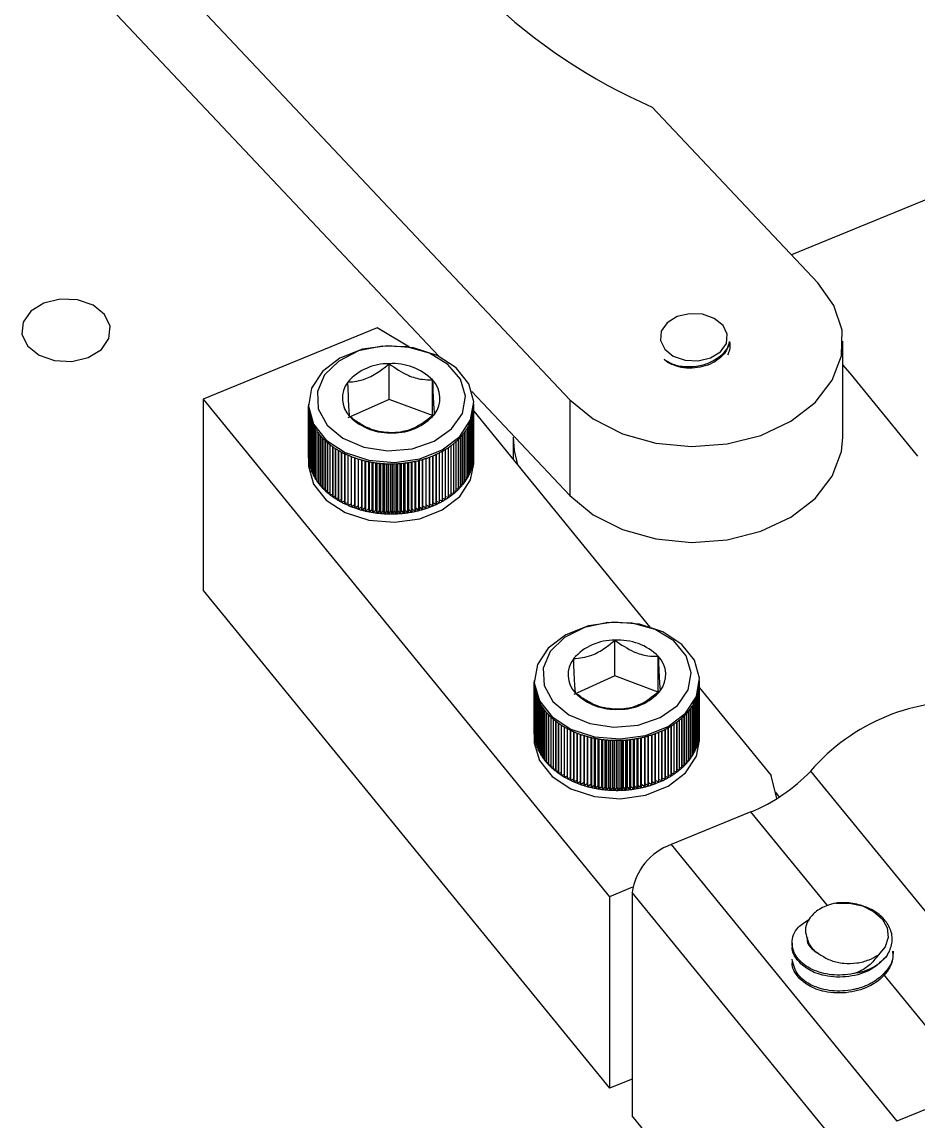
# Model space of a CAD drawing. Header units: inches. Extents: x -3.35 to 3.35, y -2.74 to 2.65.
# Drawn here: x -0.42 to 0.573, y -1.645 to -0.428 of the extents above; entities that cross this region are included whole.
import ezdxf

# ---------------------------------------------------------------- set-up
doc = ezdxf.new("R2010")
doc.units = ezdxf.units.IN
doc.header["$MEASUREMENT"] = 0

msp = doc.modelspace()

# ---------------------------------------------------------------- linework, layer by layer
at = {"color": 7, "linetype": 'Continuous', "lineweight": 25}
for p, q in [((-0.3079, -0.3208), (0.187, -0.8461)), ((1.3201, -0.3231), (0.4323, -0.6855)), ((-0.3674, -0.3637), (0.0418, -0.798)), ((0.4616, -0.7167), (0.2782, -0.522)), ((-0.0262, -0.7666), (-0.2191, -0.8454)), ((0.0095, -0.7878), (-0.0262, -0.7666)), ((0.4893, -0.8874), (0.4893, -0.7814)), ((-0.013, -0.8458), (-0.013, -0.8062)), ((0.4975, -0.8167), (0.4893, -0.8075)), ((0.0349, -0.8636), (0.0349, -0.824)), ((0.5725, -0.9086), (0.4975, -0.8167)), ((0.0785, -0.837), (0.187, -0.9521)), ((-0.2191, -0.8454), (-0.2191, -1.0575)), ((-0.2191, -0.8454), (0.2309, -1.3965)), ((-0.1023, -0.8509), (-0.1023, -0.8524)), ((-0.013, -0.8458), (-0.0587, -0.8662)), ((0.0349, -0.8636), (-0.013, -0.8458)), ((0.0807, -0.8524), (0.0807, -0.8509)), ((0.187, -0.8461), (0.187, -0.9521)), ((-0.1023, -0.9074), (-0.1023, -0.8528)), ((-0.1023, -0.9102), (-0.1023, -0.8548)), ((-0.1023, -0.9104), (-0.1023, -0.855)), ((-0.102, -0.9132), (-0.102, -0.8578)), ((-0.102, -0.9135), (-0.102, -0.858)), ((-0.1016, -0.9163), (-0.1016, -0.8608)), ((-0.1015, -0.9165), (-0.1015, -0.861)), ((-0.1009, -0.9193), (-0.1009, -0.8638)), ((-0.1008, -0.9195), (-0.1008, -0.864)), ((0.0796, -0.9175), (0.0796, -0.862)), ((0.0797, -0.9173), (0.0797, -0.8618)), ((0.0802, -0.9143), (0.0802, -0.8588)), ((0.0802, -0.9145), (0.0802, -0.859)), ((0.0805, -0.9112), (0.0805, -0.8558)), ((0.0805, -0.9114), (0.0805, -0.856)), ((0.0807, -0.9082), (0.0807, -0.8528)), ((0.0807, -0.9084), (0.0807, -0.853)), ((0.0807, -0.8589), (0.2757, -1.0978)), ((-0.1, -0.9222), (-0.1, -0.8668)), ((-0.1, -0.9224), (-0.1, -0.867)), ((-0.099, -0.9252), (-0.099, -0.8697)), ((-0.0989, -0.9254), (-0.0989, -0.8699)), ((-0.0977, -0.9281), (-0.0977, -0.8726)), ((-0.0976, -0.9283), (-0.0976, -0.8728)), ((-0.0963, -0.9309), (-0.0963, -0.8755)), ((-0.0962, -0.9311), (-0.0962, -0.8757)), ((0.0755, -0.9292), (0.0755, -0.8738)), ((0.0756, -0.929), (0.0756, -0.8736)), ((0.0768, -0.9263), (0.0768, -0.8709)), ((0.0769, -0.9261), (0.0769, -0.8707)), ((0.078, -0.9232), (0.078, -0.8678)), ((0.078, -0.9234), (0.078, -0.868)), ((0.0789, -0.9203), (0.0789, -0.8648)), ((0.0789, -0.9205), (0.0789, -0.865)), ((-0.0947, -0.9337), (-0.0947, -0.8783)), ((-0.0945, -0.9339), (-0.0945, -0.8785)), ((-0.0929, -0.9365), (-0.0929, -0.8811)), ((-0.0927, -0.9367), (-0.0927, -0.8812)), ((-0.0909, -0.9392), (-0.0909, -0.8837)), ((-0.0907, -0.9394), (-0.0907, -0.8839)), ((-0.0887, -0.9418), (-0.0887, -0.8864)), ((-0.0885, -0.942), (-0.0885, -0.8865)), ((0.0661, -0.9428), (0.0661, -0.8874)), ((0.0662, -0.9427), (0.0662, -0.8872)), ((0.0683, -0.9402), (0.0683, -0.8848)), ((0.0685, -0.9401), (0.0685, -0.8846)), ((0.0704, -0.9376), (0.0704, -0.8821)), ((0.0705, -0.9374), (0.0705, -0.882)), ((0.0723, -0.9349), (0.0723, -0.8794)), ((0.0724, -0.9347), (0.0724, -0.8792)), ((0.074, -0.9321), (0.074, -0.8766)), ((0.0741, -0.9319), (0.0741, -0.8764)), ((0.1243, -0.8874), (0.1243, -0.9124)), ((-0.0864, -0.9443), (-0.0864, -0.8889)), ((-0.0862, -0.9445), (-0.0862, -0.8891)), ((-0.0838, -0.9468), (-0.0838, -0.8914)), ((-0.0837, -0.947), (-0.0837, -0.8915)), ((-0.0812, -0.9492), (-0.0812, -0.8937)), ((-0.081, -0.9493), (-0.081, -0.8939)), ((-0.0784, -0.9515), (-0.0784, -0.896)), ((-0.0782, -0.9516), (-0.0782, -0.8962)), ((-0.0754, -0.9537), (-0.0754, -0.8982)), ((-0.0752, -0.9538), (-0.0752, -0.8984)), ((-0.0723, -0.9557), (-0.0723, -0.9003)), ((-0.0721, -0.9559), (-0.0721, -0.9004)), ((0.0525, -0.9545), (0.0525, -0.8991)), ((0.0527, -0.9544), (0.0527, -0.8989)), ((0.0555, -0.9524), (0.0555, -0.8969)), ((0.0557, -0.9522), (0.0557, -0.8968)), ((0.0584, -0.9501), (0.0584, -0.8947)), ((0.0586, -0.95), (0.0586, -0.8945)), ((0.0611, -0.9478), (0.0611, -0.8923)), ((0.0613, -0.9476), (0.0613, -0.8922)), ((0.0637, -0.9453), (0.0637, -0.8899)), ((0.0639, -0.9452), (0.0639, -0.8897)), ((-0.1023, -0.9074), (-0.1023, -0.9074)), ((-0.1023, -0.9078), (-0.1023, -0.9172)), ((-0.102, -0.9105), (-0.1023, -0.9104)), ((-0.069, -0.9577), (-0.069, -0.9023)), ((-0.0688, -0.9579), (-0.0688, -0.9024)), ((-0.0657, -0.9596), (-0.0657, -0.9042)), ((-0.0654, -0.9597), (-0.0654, -0.9043)), ((-0.0622, -0.9614), (-0.0622, -0.9059)), ((-0.0619, -0.9615), (-0.0619, -0.906)), ((-0.0586, -0.963), (-0.0586, -0.9076)), ((-0.0583, -0.9631), (-0.0583, -0.9077)), ((-0.0549, -0.9645), (-0.0549, -0.9091)), ((-0.0546, -0.9646), (-0.0546, -0.9092)), ((-0.051, -0.9659), (-0.051, -0.9105)), ((-0.0508, -0.966), (-0.0508, -0.9106)), ((-0.0471, -0.9672), (-0.0471, -0.9118)), ((-0.0469, -0.9673), (-0.0469, -0.9118)), ((-0.0433, -0.9648), (-0.0433, -0.9128)), ((0.0239, -0.9677), (0.0239, -0.9122)), ((0.0241, -0.9676), (0.0241, -0.9121)), ((0.0278, -0.9664), (0.0278, -0.911)), ((0.0281, -0.9664), (0.0281, -0.9109)), ((0.0316, -0.9651), (0.0316, -0.9097)), ((0.0319, -0.965), (0.0319, -0.9096)), ((0.0354, -0.9636), (0.0354, -0.9082)), ((0.0357, -0.9635), (0.0357, -0.9081)), ((0.039, -0.962), (0.039, -0.9066)), ((0.0393, -0.9619), (0.0393, -0.9065)), ((0.0426, -0.9603), (0.0426, -0.9049)), ((0.0428, -0.9602), (0.0428, -0.9048)), ((0.046, -0.9585), (0.046, -0.9031)), ((0.0462, -0.9584), (0.0462, -0.9029)), ((0.0493, -0.9566), (0.0493, -0.9011)), ((0.0495, -0.9564), (0.0495, -0.901)), ((0.0805, -0.9114), (0.0802, -0.9115)), ((0.0807, -0.9084), (0.0805, -0.9084)), ((0.0807, -0.9172), (0.0807, -0.9078)), ((-0.1016, -0.9136), (-0.102, -0.9135)), ((-0.1009, -0.9166), (-0.1015, -0.9165)), ((-0.1, -0.9196), (-0.1008, -0.9195)), ((-0.099, -0.9226), (-0.1, -0.9224)), ((-0.0432, -0.9683), (-0.0432, -0.9129)), ((-0.0429, -0.9684), (-0.0429, -0.913)), ((-0.0395, -0.9658), (-0.0395, -0.9138)), ((-0.0391, -0.9693), (-0.0391, -0.9139)), ((-0.0388, -0.9694), (-0.0388, -0.914)), ((-0.0356, -0.9667), (-0.0356, -0.9146)), ((-0.035, -0.9702), (-0.035, -0.9148)), ((-0.0347, -0.9703), (-0.0347, -0.9148)), ((-0.0317, -0.9675), (-0.0317, -0.9154)), ((-0.0309, -0.9709), (-0.0309, -0.9155)), ((-0.0306, -0.971), (-0.0306, -0.9155)), ((-0.0277, -0.9681), (-0.0277, -0.916)), ((-0.0266, -0.9715), (-0.0266, -0.9161)), ((-0.0264, -0.9716), (-0.0264, -0.9161)), ((-0.0237, -0.9686), (-0.0237, -0.9164)), ((-0.0224, -0.972), (-0.0224, -0.9165)), ((-0.0221, -0.972), (-0.0221, -0.9166)), ((-0.0197, -0.9689), (-0.0197, -0.9168)), ((-0.0181, -0.9723), (-0.0181, -0.9169)), ((-0.0178, -0.9723), (-0.0178, -0.9169)), ((-0.0156, -0.9692), (-0.0156, -0.917)), ((-0.0139, -0.9725), (-0.0139, -0.917)), ((-0.0136, -0.9725), (-0.0136, -0.917)), ((-0.0115, -0.9693), (-0.0115, -0.9171)), ((-0.0096, -0.9725), (-0.0096, -0.9171)), ((-0.0093, -0.9725), (-0.0093, -0.9171)), ((-0.0074, -0.9692), (-0.0074, -0.917)), ((-0.0053, -0.9724), (-0.0053, -0.9169)), ((-0.005, -0.9724), (-0.005, -0.9169)), ((-0.0034, -0.969), (-0.0034, -0.9168)), ((-0.001, -0.9721), (-0.001, -0.9167)), ((-0.0007, -0.9721), (-0.0007, -0.9167)), ((0.0007, -0.9687), (0.0007, -0.9165)), ((0.0033, -0.9717), (0.0033, -0.9163)), ((0.0035, -0.9717), (0.0035, -0.9163)), ((0.0047, -0.9683), (0.0047, -0.9161)), ((0.0075, -0.9712), (0.0075, -0.9158)), ((0.0078, -0.9711), (0.0078, -0.9157)), ((0.0087, -0.9677), (0.0087, -0.9156)), ((0.0117, -0.9705), (0.0117, -0.9151)), ((0.0119, -0.9705), (0.0119, -0.915)), ((0.0126, -0.967), (0.0126, -0.9149)), ((0.0158, -0.9697), (0.0158, -0.9143)), ((0.0161, -0.9696), (0.0161, -0.9142)), ((0.0165, -0.9661), (0.0165, -0.9141)), ((0.0199, -0.9687), (0.0199, -0.9133)), ((0.0201, -0.9687), (0.0201, -0.9132)), ((0.0204, -0.9652), (0.0204, -0.9132)), ((0.078, -0.9234), (0.0769, -0.9235)), ((0.0789, -0.9205), (0.078, -0.9206)), ((0.0796, -0.9175), (0.0789, -0.9176)), ((0.0802, -0.9145), (0.0797, -0.9146)), ((-0.0977, -0.9255), (-0.0989, -0.9254)), ((-0.0963, -0.9283), (-0.0976, -0.9283)), ((-0.0947, -0.9312), (-0.0962, -0.9311)), ((-0.0929, -0.9339), (-0.0945, -0.9339)), ((-0.0909, -0.9366), (-0.0927, -0.9367)), ((0.0723, -0.9349), (0.0705, -0.9348)), ((0.074, -0.9321), (0.0724, -0.9321)), ((0.0755, -0.9292), (0.0741, -0.9293)), ((0.0768, -0.9263), (0.0756, -0.9264)), ((-0.0887, -0.9392), (-0.0907, -0.9394)), ((-0.0864, -0.9417), (-0.0885, -0.942)), ((-0.0838, -0.9442), (-0.0862, -0.9445)), ((-0.0812, -0.9465), (-0.0837, -0.947)), ((-0.0784, -0.9488), (-0.081, -0.9493)), ((0.0611, -0.9478), (0.0586, -0.9473)), ((0.0637, -0.9453), (0.0613, -0.9449)), ((0.0661, -0.9428), (0.0639, -0.9425)), ((0.0683, -0.9402), (0.0662, -0.94)), ((0.0704, -0.9376), (0.0685, -0.9375)), ((-0.0754, -0.9509), (-0.0782, -0.9516)), ((-0.0723, -0.9529), (-0.0752, -0.9538)), ((-0.069, -0.9549), (-0.0721, -0.9559)), ((-0.0657, -0.9567), (-0.0688, -0.9579)), ((-0.0622, -0.9583), (-0.0654, -0.9597)), ((-0.0586, -0.9599), (-0.0619, -0.9615)), ((-0.0549, -0.9613), (-0.0583, -0.9631)), ((0.039, -0.962), (0.0357, -0.9604)), ((0.0426, -0.9603), (0.0393, -0.9589)), ((0.046, -0.9585), (0.0428, -0.9572)), ((0.0493, -0.9566), (0.0462, -0.9555)), ((0.0525, -0.9545), (0.0495, -0.9536)), ((0.0555, -0.9524), (0.0527, -0.9516)), ((0.0584, -0.9501), (0.0557, -0.9495)), ((-0.051, -0.9626), (-0.0546, -0.9646)), ((-0.0471, -0.9637), (-0.0508, -0.966)), ((-0.0433, -0.9648), (-0.0469, -0.9673)), ((-0.0432, -0.9683), (-0.0433, -0.9648)), ((-0.0395, -0.9658), (-0.0429, -0.9684)), ((-0.0391, -0.9693), (-0.0395, -0.9658)), ((-0.0356, -0.9667), (-0.0388, -0.9694)), ((-0.035, -0.9702), (-0.0356, -0.9667)), ((-0.0317, -0.9675), (-0.0347, -0.9703)), ((-0.0309, -0.9709), (-0.0317, -0.9675)), ((-0.0277, -0.9681), (-0.0306, -0.971)), ((-0.0266, -0.9715), (-0.0277, -0.9681)), ((-0.0237, -0.9686), (-0.0264, -0.9716)), ((-0.0224, -0.972), (-0.0237, -0.9686)), ((-0.0197, -0.9689), (-0.0221, -0.972)), ((-0.0181, -0.9723), (-0.0197, -0.9689)), ((-0.0156, -0.9692), (-0.0178, -0.9723)), ((-0.0139, -0.9725), (-0.0156, -0.9692)), ((-0.0115, -0.9693), (-0.0136, -0.9725)), ((-0.0096, -0.9725), (-0.0115, -0.9693)), ((-0.0074, -0.9692), (-0.0093, -0.9725)), ((-0.0053, -0.9724), (-0.0074, -0.9692)), ((-0.0034, -0.969), (-0.005, -0.9724)), ((-0.001, -0.9721), (-0.0034, -0.969)), ((0.0007, -0.9687), (-0.0007, -0.9721)), ((0.0033, -0.9717), (0.0007, -0.9687)), ((0.0047, -0.9683), (0.0035, -0.9717)), ((0.0075, -0.9712), (0.0047, -0.9683)), ((0.0087, -0.9677), (0.0078, -0.9711)), ((0.0117, -0.9705), (0.0087, -0.9677)), ((0.0126, -0.967), (0.0119, -0.9705)), ((0.0158, -0.9697), (0.0126, -0.967)), ((0.0165, -0.9661), (0.0161, -0.9696)), ((0.0199, -0.9687), (0.0165, -0.9661)), ((0.0204, -0.9652), (0.0201, -0.9687)), ((0.0239, -0.9677), (0.0204, -0.9652)), ((0.0278, -0.9664), (0.0241, -0.9641)), ((0.0316, -0.9651), (0.0281, -0.963)), ((0.0354, -0.9636), (0.0319, -0.9618)), ((-0.2191, -1.0575), (0.2309, -1.6086)), ((0.237, -1.152), (0.237, -1.1124)), ((0.2849, -1.1698), (0.2849, -1.1302)), ((0.237, -1.152), (0.1913, -1.1724)), ((0.2849, -1.1698), (0.237, -1.152)), ((0.1477, -1.1571), (0.1477, -1.1585)), ((0.1477, -1.2136), (0.1477, -1.1589)), ((0.1477, -1.2164), (0.1477, -1.161)), ((0.1477, -1.2166), (0.1477, -1.1612)), ((0.148, -1.2194), (0.148, -1.164)), ((0.148, -1.2196), (0.148, -1.1642)), ((0.1484, -1.2225), (0.1484, -1.167)), ((0.1485, -1.2227), (0.1485, -1.1672)), ((0.3296, -1.2237), (0.3296, -1.1682)), ((0.3297, -1.2235), (0.3297, -1.168)), ((0.3302, -1.2204), (0.3302, -1.165)), ((0.3302, -1.2207), (0.3302, -1.1652)), ((0.3305, -1.2174), (0.3305, -1.162)), ((0.3305, -1.2176), (0.3305, -1.1622)), ((0.3307, -1.1585), (0.3307, -1.1571)), ((0.3307, -1.2144), (0.3307, -1.1589)), ((0.3307, -1.2146), (0.3307, -1.1592)), ((0.3307, -1.1651), (0.4099, -1.2622)), ((0.1491, -1.2254), (0.1491, -1.17)), ((0.1492, -1.2257), (0.1492, -1.1702)), ((0.15, -1.2284), (0.15, -1.173)), ((0.15, -1.2286), (0.15, -1.1732)), ((0.151, -1.2314), (0.151, -1.1759)), ((0.1511, -1.2316), (0.1511, -1.1761)), ((0.1523, -1.2343), (0.1523, -1.1788)), ((0.1524, -1.2345), (0.1524, -1.179)), ((0.3255, -1.2354), (0.3255, -1.18)), ((0.3256, -1.2352), (0.3256, -1.1798)), ((0.3268, -1.2325), (0.3268, -1.1771)), ((0.3269, -1.2323), (0.3269, -1.1769)), ((0.328, -1.2294), (0.328, -1.174)), ((0.328, -1.2296), (0.328, -1.1742)), ((0.3289, -1.2264), (0.3289, -1.171)), ((0.3289, -1.2267), (0.3289, -1.1712)), ((0.1537, -1.2371), (0.1537, -1.1817)), ((0.1538, -1.2373), (0.1538, -1.1819)), ((0.1553, -1.2399), (0.1553, -1.1845)), ((0.1555, -1.2401), (0.1555, -1.1847)), ((0.1571, -1.2427), (0.1571, -1.1872)), ((0.1573, -1.2429), (0.1573, -1.1874)), ((0.1591, -1.2454), (0.1591, -1.1899)), ((0.1593, -1.2455), (0.1593, -1.1901)), ((0.1613, -1.248), (0.1613, -1.1925)), ((0.1615, -1.2482), (0.1615, -1.1927)), ((0.3183, -1.2464), (0.3183, -1.191)), ((0.3185, -1.2462), (0.3185, -1.1908)), ((0.3204, -1.2438), (0.3204, -1.1883)), ((0.3205, -1.2436), (0.3205, -1.1881)), ((0.3223, -1.241), (0.3223, -1.1856)), ((0.3224, -1.2409), (0.3224, -1.1854)), ((0.324, -1.2383), (0.324, -1.1828)), ((0.3241, -1.2381), (0.3241, -1.1826)), ((0.1636, -1.2505), (0.1636, -1.1951)), ((0.1638, -1.2507), (0.1638, -1.1953)), ((0.1662, -1.253), (0.1662, -1.1975)), ((0.1663, -1.2532), (0.1663, -1.1977)), ((0.1688, -1.2554), (0.1688, -1.1999)), ((0.169, -1.2555), (0.169, -1.2001)), ((0.1716, -1.2576), (0.1716, -1.2022)), ((0.1718, -1.2578), (0.1718, -1.2024)), ((0.1746, -1.2598), (0.1746, -1.2044)), ((0.1748, -1.26), (0.1748, -1.2045)), ((0.3055, -1.2585), (0.3055, -1.2031)), ((0.3057, -1.2584), (0.3057, -1.203)), ((0.3084, -1.2563), (0.3084, -1.2009)), ((0.3086, -1.2561), (0.3086, -1.2007)), ((0.3111, -1.254), (0.3111, -1.1985)), ((0.3113, -1.2538), (0.3113, -1.1984)), ((0.3137, -1.2515), (0.3137, -1.1961)), ((0.3139, -1.2514), (0.3139, -1.1959)), ((0.3161, -1.249), (0.3161, -1.1936)), ((0.3162, -1.2488), (0.3162, -1.1934)), ((0.1477, -1.2136), (0.1477, -1.2136)), ((0.1477, -1.214), (0.1477, -1.2234)), ((0.148, -1.2167), (0.1477, -1.2166)), ((0.1777, -1.2619), (0.1777, -1.2065)), ((0.1779, -1.2621), (0.1779, -1.2066)), ((0.181, -1.2639), (0.181, -1.2085)), ((0.1812, -1.264), (0.1812, -1.2086)), ((0.1843, -1.2658), (0.1843, -1.2103)), ((0.1846, -1.2659), (0.1846, -1.2105)), ((0.1878, -1.2675), (0.1878, -1.2121)), ((0.1881, -1.2677), (0.1881, -1.2122)), ((0.1914, -1.2692), (0.1914, -1.2138)), ((0.1917, -1.2693), (0.1917, -1.2139)), ((0.1951, -1.2707), (0.1951, -1.2153)), ((0.1954, -1.2708), (0.1954, -1.2154)), ((0.199, -1.2721), (0.199, -1.2167)), ((0.1992, -1.2722), (0.1992, -1.2168)), ((0.2781, -1.2725), (0.2781, -1.2171)), ((0.2816, -1.2713), (0.2816, -1.2159)), ((0.2819, -1.2712), (0.2819, -1.2158)), ((0.2854, -1.2698), (0.2854, -1.2144)), ((0.2857, -1.2697), (0.2857, -1.2143)), ((0.289, -1.2682), (0.289, -1.2128)), ((0.2893, -1.2681), (0.2893, -1.2127)), ((0.2926, -1.2665), (0.2926, -1.2111)), ((0.2928, -1.2664), (0.2928, -1.2109)), ((0.296, -1.2647), (0.296, -1.2092)), ((0.2962, -1.2646), (0.2962, -1.2091)), ((0.2993, -1.2627), (0.2993, -1.2073)), ((0.2995, -1.2626), (0.2995, -1.2072)), ((0.3025, -1.2607), (0.3025, -1.2053)), ((0.3027, -1.2605), (0.3027, -1.2051)), ((0.3307, -1.2146), (0.3305, -1.2146)), ((0.3307, -1.2234), (0.3307, -1.214)), ((0.1484, -1.2197), (0.148, -1.2196)), ((0.1491, -1.2228), (0.1485, -1.2227)), ((0.15, -1.2258), (0.1492, -1.2257)), ((0.151, -1.2287), (0.15, -1.2286)), ((0.2029, -1.2734), (0.2029, -1.2179)), ((0.2031, -1.2735), (0.2031, -1.218)), ((0.2067, -1.271), (0.2067, -1.219)), ((0.2068, -1.2745), (0.2068, -1.2191)), ((0.2071, -1.2746), (0.2071, -1.2191)), ((0.2105, -1.272), (0.2105, -1.22)), ((0.2109, -1.2755), (0.2109, -1.2201)), ((0.2112, -1.2756), (0.2112, -1.2201)), ((0.2144, -1.2729), (0.2144, -1.2208)), ((0.215, -1.2764), (0.215, -1.2209)), ((0.2153, -1.2764), (0.2153, -1.221)), ((0.2183, -1.2737), (0.2183, -1.2215)), ((0.2191, -1.2771), (0.2191, -1.2217)), ((0.2194, -1.2772), (0.2194, -1.2217)), ((0.2223, -1.2743), (0.2223, -1.2221)), ((0.2234, -1.2777), (0.2234, -1.2223)), ((0.2236, -1.2777), (0.2236, -1.2223)), ((0.2263, -1.2748), (0.2263, -1.2226)), ((0.2276, -1.2782), (0.2276, -1.2227)), ((0.2279, -1.2782), (0.2279, -1.2228)), ((0.2303, -1.2751), (0.2303, -1.2229)), ((0.2319, -1.2785), (0.2319, -1.223)), ((0.2322, -1.2785), (0.2322, -1.2231)), ((0.2344, -1.2754), (0.2344, -1.2232)), ((0.2361, -1.2787), (0.2361, -1.2232)), ((0.2364, -1.2787), (0.2364, -1.2232)), ((0.2385, -1.2754), (0.2385, -1.2232)), ((0.2404, -1.2787), (0.2404, -1.2232)), ((0.2407, -1.2787), (0.2407, -1.2232)), ((0.2426, -1.2754), (0.2426, -1.2232)), ((0.2447, -1.2786), (0.2447, -1.2231)), ((0.245, -1.2786), (0.245, -1.2231)), ((0.2466, -1.2752), (0.2466, -1.223)), ((0.249, -1.2783), (0.249, -1.2229)), ((0.2493, -1.2783), (0.2493, -1.2229)), ((0.2507, -1.2749), (0.2507, -1.2227)), ((0.2533, -1.2779), (0.2533, -1.2225)), ((0.2535, -1.2779), (0.2535, -1.2224)), ((0.2547, -1.2745), (0.2547, -1.2223)), ((0.2575, -1.2774), (0.2575, -1.2219)), ((0.2578, -1.2773), (0.2578, -1.2219)), ((0.2587, -1.2739), (0.2587, -1.2218)), ((0.2617, -1.2767), (0.2617, -1.2213)), ((0.2619, -1.2766), (0.2619, -1.2212)), ((0.2626, -1.2732), (0.2626, -1.2211)), ((0.2658, -1.2759), (0.2658, -1.2204)), ((0.2661, -1.2758), (0.2661, -1.2204)), ((0.2665, -1.2723), (0.2665, -1.2203)), ((0.2699, -1.2749), (0.2699, -1.2195)), ((0.2701, -1.2749), (0.2701, -1.2194)), ((0.2704, -1.2714), (0.2704, -1.2194)), ((0.2739, -1.2738), (0.2739, -1.2184)), ((0.2741, -1.2738), (0.2741, -1.2183)), ((0.2778, -1.2726), (0.2778, -1.2172)), ((0.3289, -1.2267), (0.328, -1.2268)), ((0.3296, -1.2237), (0.3289, -1.2238)), ((0.3302, -1.2207), (0.3297, -1.2208)), ((0.3305, -1.2176), (0.3302, -1.2177)), ((0.1523, -1.2317), (0.1511, -1.2316)), ((0.1537, -1.2345), (0.1524, -1.2345)), ((0.1553, -1.2373), (0.1538, -1.2373)), ((0.1571, -1.2401), (0.1555, -1.2401)), ((0.3223, -1.241), (0.3205, -1.241)), ((0.324, -1.2383), (0.3224, -1.2383)), ((0.3255, -1.2354), (0.3241, -1.2355)), ((0.3268, -1.2325), (0.3256, -1.2326)), ((0.328, -1.2296), (0.3269, -1.2297)), ((0.1591, -1.2428), (0.1573, -1.2429)), ((0.1613, -1.2454), (0.1593, -1.2455)), ((0.1636, -1.2479), (0.1615, -1.2482)), ((0.1662, -1.2503), (0.1638, -1.2507)), ((0.1688, -1.2527), (0.1663, -1.2532)), ((0.3111, -1.254), (0.3086, -1.2535)), ((0.3137, -1.2515), (0.3113, -1.2511)), ((0.3161, -1.249), (0.3139, -1.2487)), ((0.3183, -1.2464), (0.3162, -1.2462)), ((0.3204, -1.2438), (0.3185, -1.2437)), ((0.1716, -1.2549), (0.169, -1.2555)), ((0.1746, -1.2571), (0.1718, -1.2578)), ((0.1777, -1.2591), (0.1748, -1.26)), ((0.181, -1.261), (0.1779, -1.2621)), ((0.1843, -1.2629), (0.1812, -1.264)), ((0.1878, -1.2645), (0.1846, -1.2659)), ((0.2926, -1.2665), (0.2893, -1.2651)), ((0.296, -1.2647), (0.2928, -1.2634)), ((0.2993, -1.2627), (0.2962, -1.2617)), ((0.3025, -1.2607), (0.2995, -1.2598)), ((0.3055, -1.2585), (0.3027, -1.2578)), ((0.3084, -1.2563), (0.3057, -1.2557)), ((0.4163, -1.2878), (0.4099, -1.2622)), ((0.4536, -1.2574), (0.7036, -1.5635)), ((0.1914, -1.2661), (0.1881, -1.2677)), ((0.1951, -1.2675), (0.1917, -1.2693)), ((0.199, -1.2688), (0.1954, -1.2708)), ((0.2029, -1.2699), (0.1992, -1.2722)), ((0.2067, -1.271), (0.2031, -1.2735)), ((0.2068, -1.2745), (0.2067, -1.271)), ((0.2105, -1.272), (0.2071, -1.2746)), ((0.2109, -1.2755), (0.2105, -1.272)), ((0.2144, -1.2729), (0.2112, -1.2756)), ((0.215, -1.2764), (0.2144, -1.2729)), ((0.2183, -1.2737), (0.2153, -1.2764)), ((0.2191, -1.2771), (0.2183, -1.2737)), ((0.2223, -1.2743), (0.2194, -1.2772)), ((0.2234, -1.2777), (0.2223, -1.2743)), ((0.2263, -1.2748), (0.2236, -1.2777)), ((0.2276, -1.2782), (0.2263, -1.2748)), ((0.2303, -1.2751), (0.2279, -1.2782)), ((0.2319, -1.2785), (0.2303, -1.2751)), ((0.2344, -1.2754), (0.2322, -1.2785)), ((0.2361, -1.2787), (0.2344, -1.2754)), ((0.2385, -1.2754), (0.2364, -1.2787)), ((0.2404, -1.2787), (0.2385, -1.2754)), ((0.2426, -1.2754), (0.2407, -1.2787)), ((0.2447, -1.2786), (0.2426, -1.2754)), ((0.2466, -1.2752), (0.245, -1.2786)), ((0.249, -1.2783), (0.2466, -1.2752)), ((0.2507, -1.2749), (0.2493, -1.2783)), ((0.2533, -1.2779), (0.2507, -1.2749)), ((0.2547, -1.2745), (0.2535, -1.2779)), ((0.2575, -1.2774), (0.2547, -1.2745)), ((0.2587, -1.2739), (0.2578, -1.2773)), ((0.2617, -1.2767), (0.2587, -1.2739)), ((0.2626, -1.2732), (0.2619, -1.2766)), ((0.2658, -1.2759), (0.2626, -1.2732)), ((0.2665, -1.2723), (0.2661, -1.2758)), ((0.2699, -1.2749), (0.2665, -1.2723)), ((0.2704, -1.2714), (0.2701, -1.2749)), ((0.2739, -1.2738), (0.2704, -1.2714)), ((0.2778, -1.2726), (0.2741, -1.2703)), ((0.2816, -1.2713), (0.2781, -1.2692)), ((0.2854, -1.2698), (0.2819, -1.2679)), ((0.289, -1.2682), (0.2857, -1.2666)), ((0.4146, -1.2808), (0.4189, -1.2861)), ((0.3876, -1.3026), (0.2992, -1.3387)), ((0.4722, -1.4062), (0.3876, -1.3026)), ((0.2992, -1.3387), (0.5492, -1.6449)), ((0.2564, -1.3861), (0.2309, -1.3965)), ((0.2309, -1.3965), (0.2309, -1.6086)), ((0.5059, -1.6979), (0.2559, -1.3918)), ((0.2559, -1.3918), (0.2559, -1.6392)), ((0.4332, -1.448), (0.4332, -1.4502)), ((0.5452, -1.4591), (0.5452, -1.4568)), ((0.6376, -1.6088), (0.5346, -1.4825)), ((0.2559, -1.5984), (0.2309, -1.6086)), ((0.6376, -1.6088), (0.5492, -1.6449)), ((0.5059, -1.9454), (0.2559, -1.6392))]:
    msp.add_line(p, q, dxfattribs=at)
at = {"color": 7, "linetype": 'Continuous', "lineweight": 25, "flags": 128}
for points in [[(0.187, -0.8461), (0.2129, -0.8674), (0.2452, -0.8838), (0.2822, -0.8942), (0.3216, -0.898), (0.3612, -0.8951), (0.3986, -0.8856), (0.4317, -0.87), (0.4585, -0.8492), (0.4776, -0.8245), (0.4878, -0.7973), (0.4884, -0.7692), (0.4795, -0.7418), (0.4616, -0.7167)], [(-0.4183, -0.7601), (-0.4196, -0.7736), (-0.4134, -0.7865), (-0.4007, -0.7967), (-0.3835, -0.8027), (-0.3644, -0.8036), (-0.3462, -0.7992), (-0.3317, -0.7903), (-0.3233, -0.7781), (-0.322, -0.7646), (-0.3282, -0.7517), (-0.3408, -0.7415), (-0.3581, -0.7355), (-0.3772, -0.7346), (-0.3954, -0.739), (-0.4098, -0.7479), (-0.4183, -0.7601)], [(0.2883, -0.7701), (0.2874, -0.7804), (0.2921, -0.7901), (0.3016, -0.7979), (0.3147, -0.8024), (0.3292, -0.8031), (0.3429, -0.7998), (0.3539, -0.793), (0.3603, -0.7838), (0.3612, -0.7735), (0.3566, -0.7638), (0.347, -0.7561), (0.334, -0.7515), (0.3195, -0.7508), (0.3057, -0.7541), (0.2948, -0.7609), (0.2883, -0.7701)], [(0.0806, -0.8484), (0.075, -0.8285), (0.061, -0.8109), (0.04, -0.7971), (0.014, -0.7886), (-0.0144, -0.7863), (-0.0425, -0.7902), (-0.0675, -0.8001), (-0.0869, -0.815), (-0.0989, -0.8333), (-0.1023, -0.8534), (-0.0967, -0.8733), (-0.0827, -0.891), (-0.0617, -0.9047), (-0.0357, -0.9132), (-0.0073, -0.9156), (0.0208, -0.9116), (0.0458, -0.9017), (0.0652, -0.8869), (0.0772, -0.8685), (0.0806, -0.8484)], [(0.0714, -0.8422), (0.0659, -0.8234), (0.0521, -0.8069), (0.0315, -0.7945), (0.0062, -0.7875), (-0.0208, -0.7866), (-0.0468, -0.7921), (-0.0689, -0.8032), (-0.0847, -0.8187), (-0.0925, -0.8371), (-0.0915, -0.8563), (-0.0817, -0.8741), (-0.0642, -0.8888), (-0.041, -0.8986), (-0.0144, -0.9026), (0.0125, -0.9003), (0.0369, -0.8919), (0.0561, -0.8784), (0.068, -0.8612), (0.0714, -0.8422)], [(0.1243, -0.8874), (0.1254, -0.9022), (0.1291, -0.9183)], [(0.187, -0.9521), (0.2129, -0.9735), (0.2452, -0.9898), (0.2822, -1.0003), (0.3216, -1.0041), (0.3612, -1.0012), (0.3986, -0.9916), (0.4317, -0.976), (0.4585, -0.9553), (0.4776, -0.9306), (0.4878, -0.9034), (0.4893, -0.8874)], [(-0.1023, -0.9172), (-0.1023, -0.9197), (-0.0967, -0.9395), (-0.0827, -0.9572), (-0.0617, -0.971), (-0.0357, -0.9794), (-0.0073, -0.9818), (0.0208, -0.9779), (0.0458, -0.968), (0.0652, -0.9531), (0.0772, -0.9347), (0.0807, -0.9172)], [(0.3306, -1.1546), (0.325, -1.1347), (0.311, -1.1171), (0.29, -1.1033), (0.264, -1.0948), (0.2356, -1.0924), (0.2075, -1.0964), (0.1825, -1.1063), (0.1631, -1.1211), (0.1511, -1.1395), (0.1477, -1.1596), (0.1533, -1.1795), (0.1673, -1.1971), (0.1883, -1.2109), (0.2143, -1.2194), (0.2427, -1.2217), (0.2708, -1.2178), (0.2958, -1.2079), (0.3152, -1.1931), (0.3272, -1.1747), (0.3306, -1.1546)], [(0.3214, -1.1484), (0.3159, -1.1296), (0.3021, -1.1131), (0.2815, -1.1007), (0.2562, -1.0937), (0.2292, -1.0928), (0.2032, -1.0983), (0.1811, -1.1094), (0.1653, -1.1249), (0.1575, -1.1433), (0.1585, -1.1624), (0.1683, -1.1803), (0.1858, -1.195), (0.209, -1.2048), (0.2356, -1.2088), (0.2625, -1.2065), (0.2869, -1.1981), (0.3061, -1.1846), (0.318, -1.1674), (0.3214, -1.1484)], [(0.1477, -1.2234), (0.1477, -1.2259), (0.1533, -1.2457), (0.1673, -1.2634), (0.1883, -1.2771), (0.2143, -1.2856), (0.2427, -1.288), (0.2708, -1.2841), (0.2958, -1.2742), (0.3152, -1.2593), (0.3272, -1.2409), (0.3307, -1.2234)], [(0.4815, -1.4036), (0.4966, -1.4035), (0.511, -1.4067), (0.5234, -1.4127), (0.5328, -1.421), (0.5383, -1.4309), (0.5394, -1.4415), (0.536, -1.4519), (0.5284, -1.4611)]]:
    msp.add_lwpolyline(points, dxfattribs=at)
at = {"color": 7, "linetype": 'Continuous', "lineweight": 25}
for centre, radius, start, end in [((0.5309, 0.0555), 0.6304, 206.2429, 246.3682), ((-0.0141, -0.8653), 0.0591, 88.9352, 139.1329), ((-0.0089, -0.8685), 0.0624, 45.4144, 93.7532), ((-0.0357, -0.8445), 0.0292, 142.1092, 224.2172), ((0.014, -0.8444), 0.0292, 322.1092, 44.2172), ((-0.0566, -0.8524), 0.0458, 179.4978, 183.0322), ((-0.0563, -0.8523), 0.046, 183.2971, 186.8187), ((-0.0558, -0.8523), 0.0466, 187.082, 190.5757), ((-0.0549, -0.8521), 0.0474, 190.8363, 194.288), ((-0.0538, -0.8518), 0.0486, 194.5448, 197.9418), ((-0.0076, -0.8236), 0.0591, 268.9352, 319.1329), ((0.0329, -0.852), 0.0478, 344.4843, 347.9191), ((0.0338, -0.8522), 0.0468, 348.1785, 351.6597), ((0.0345, -0.8523), 0.0462, 351.9222, 355.4361), ((0.0348, -0.8524), 0.0458, 355.7006, 359.2325), ((-0.0524, -0.8514), 0.05, 198.194, 201.5254), ((-0.0508, -0.8507), 0.0518, 201.772, 205.0286), ((-0.049, -0.8499), 0.0538, 205.2693, 208.4439), ((-0.047, -0.8488), 0.0561, 208.678, 211.7656), ((-0.0128, -0.8204), 0.0624, 225.4144, 273.7532), ((0.0267, -0.8495), 0.0545, 330.4358, 333.5819), ((0.0286, -0.8505), 0.0524, 333.8204, 337.0503), ((0.0303, -0.8512), 0.0506, 337.295, 340.6024), ((0.0317, -0.8517), 0.049, 340.8527, 344.229), ((-0.0448, -0.8474), 0.0586, 211.993, 214.9902), ((-0.0425, -0.8458), 0.0614, 215.2105, 218.1157), ((-0.0401, -0.8439), 0.0645, 218.3291, 221.1422), ((-0.0377, -0.8418), 0.0677, 221.3486, 224.0709), ((0.0152, -0.841), 0.0688, 314.9723, 317.6646), ((0.0177, -0.8433), 0.0655, 317.8687, 320.6513), ((0.0201, -0.8452), 0.0624, 320.8623, 323.7367), ((0.0224, -0.8469), 0.0595, 323.9547, 326.9213), ((0.0246, -0.8484), 0.0569, 327.1463, 330.204), ((-0.0352, -0.8394), 0.0712, 224.2705, 226.904), ((-0.0328, -0.8368), 0.0748, 227.097, 229.6449), ((-0.0303, -0.8339), 0.0785, 229.8316, 232.2976), ((-0.028, -0.8308), 0.0824, 232.4783, 234.8665), ((-0.0257, -0.8276), 0.0864, 235.0415, 237.3564), ((-0.0236, -0.8242), 0.0903, 237.5261, 239.7724), ((0.0033, -0.8265), 0.0877, 301.8286, 304.12), ((0.0055, -0.8298), 0.0837, 304.2932, 306.6564), ((0.0079, -0.8329), 0.0798, 306.8352, 309.2747), ((0.0103, -0.8358), 0.076, 309.4594, 311.9795), ((0.0127, -0.8385), 0.0724, 312.1703, 314.7749), ((-0.0566, -0.9078), 0.0458, 179.4978, 183.0322), ((-0.0563, -0.9078), 0.046, 183.2971, 186.8187), ((-0.0216, -0.8208), 0.0943, 239.9372, 242.1198), ((-0.0197, -0.8173), 0.0983, 242.28, 244.4036), ((-0.018, -0.8138), 0.1021, 244.5596, 246.6293), ((-0.0166, -0.8103), 0.1059, 246.7814, 248.8018), ((-0.0153, -0.807), 0.1095, 248.9504, 250.9262), ((-0.0142, -0.8038), 0.1129, 251.0717, 253.0076), ((-0.0132, -0.8007), 0.1161, 253.1503, 255.0508), ((-0.0087, -0.7998), 0.1171, 284.2744, 286.164), ((-0.0079, -0.8027), 0.114, 286.3058, 288.2294), ((-0.0068, -0.8059), 0.1107, 288.3739, 290.3359), ((-0.0056, -0.8092), 0.1071, 290.4835, 292.4884), ((-0.0042, -0.8126), 0.1034, 292.6394, 294.692), ((-0.0025, -0.8161), 0.0996, 294.8467, 296.9518), ((-0.0008, -0.8196), 0.0956, 297.1105, 299.2728), ((0.0012, -0.8231), 0.0917, 299.436, 301.6605), ((0.0345, -0.9078), 0.0462, 351.9222, 355.4361), ((0.0348, -0.9078), 0.0458, 355.7006, 359.2325), ((-0.0558, -0.9077), 0.0466, 187.082, 190.5757), ((-0.0549, -0.9076), 0.0474, 190.8363, 194.288), ((-0.0538, -0.9073), 0.0486, 194.5448, 197.9418), ((-0.0524, -0.9068), 0.05, 198.194, 201.5254), ((-0.0125, -0.7979), 0.119, 255.191, 257.0605), ((-0.0119, -0.7954), 0.1216, 257.1986, 259.0413), ((-0.0115, -0.7932), 0.1238, 259.1776, 260.9978), ((-0.0112, -0.7913), 0.1258, 261.1325, 262.9343), ((-0.011, -0.7898), 0.1273, 263.0678, 264.8552), ((-0.0109, -0.7887), 0.1284, 264.9878, 266.7647), ((-0.0108, -0.788), 0.1291, 266.8967, 268.6671), ((-0.0108, -0.7877), 0.1294, 268.7988, 270.5666), ((-0.0108, -0.7878), 0.1292, 270.6982, 272.4674), ((-0.0108, -0.7884), 0.1287, 272.5992, 274.3736), ((-0.0107, -0.7894), 0.1277, 274.5059, 276.2894), ((-0.0106, -0.7907), 0.1263, 276.4225, 278.2191), ((-0.0103, -0.7925), 0.1245, 278.3533, 280.1669), ((-0.0099, -0.7946), 0.1224, 280.3026, 282.1374), ((-0.0094, -0.7971), 0.1199, 282.2748, 284.1349), ((0.0303, -0.9066), 0.0506, 337.295, 340.6024), ((0.0317, -0.9071), 0.049, 340.8527, 344.229), ((0.0329, -0.9075), 0.0478, 344.4843, 347.9191), ((0.0338, -0.9077), 0.0468, 348.1785, 351.6597), ((-0.0508, -0.9062), 0.0518, 201.772, 205.0286), ((-0.049, -0.9053), 0.0538, 205.2693, 208.4439), ((-0.047, -0.9042), 0.0561, 208.678, 211.7656), ((-0.0448, -0.9029), 0.0586, 211.993, 214.9902), ((-0.0425, -0.9013), 0.0614, 215.2105, 218.1157), ((0.0224, -0.9024), 0.0595, 323.9547, 326.9213), ((0.0246, -0.9038), 0.0569, 327.1463, 330.204), ((0.0267, -0.905), 0.0545, 330.4358, 333.5819), ((0.0286, -0.9059), 0.0524, 333.8204, 337.0503), ((-0.0401, -0.8994), 0.0645, 218.3291, 221.1422), ((-0.0377, -0.8972), 0.0677, 221.3486, 224.0709), ((-0.0352, -0.8948), 0.0712, 224.2705, 226.904), ((-0.0328, -0.8922), 0.0748, 227.097, 229.6449), ((-0.0303, -0.8893), 0.0785, 229.8316, 232.2976), ((0.0103, -0.8913), 0.076, 309.4594, 311.9795), ((0.0127, -0.894), 0.0724, 312.1703, 314.7749), ((0.0152, -0.8965), 0.0688, 314.9723, 317.6646), ((0.0177, -0.8987), 0.0655, 317.8687, 320.6513), ((0.0201, -0.9007), 0.0624, 320.8623, 323.7367), ((-0.028, -0.8863), 0.0824, 232.4783, 234.8665), ((-0.0257, -0.883), 0.0864, 235.0415, 237.3564), ((-0.0236, -0.8797), 0.0903, 237.5261, 239.7724), ((-0.0216, -0.8762), 0.0943, 239.9372, 242.1198), ((-0.0197, -0.8727), 0.0983, 242.28, 244.4036), ((-0.018, -0.8692), 0.1021, 244.5596, 246.6293), ((-0.0025, -0.8716), 0.0996, 294.8467, 296.9518), ((-0.0008, -0.8751), 0.0956, 297.1105, 299.2728), ((0.0012, -0.8785), 0.0917, 299.436, 301.6605), ((0.0033, -0.8819), 0.0877, 301.8286, 304.12), ((0.0055, -0.8852), 0.0837, 304.2932, 306.6564), ((0.0079, -0.8883), 0.0798, 306.8352, 309.2747), ((-0.0166, -0.8658), 0.1059, 246.7814, 248.8018), ((-0.0153, -0.8624), 0.1095, 248.9504, 250.9262), ((-0.0142, -0.8592), 0.1129, 251.0717, 253.0076), ((-0.0132, -0.8562), 0.1161, 253.1503, 255.0508), ((-0.0125, -0.8534), 0.119, 255.191, 257.0605), ((-0.0119, -0.8508), 0.1216, 257.1986, 259.0413), ((-0.0115, -0.8486), 0.1238, 259.1776, 260.9978), ((-0.0112, -0.8467), 0.1258, 261.1325, 262.9343), ((-0.011, -0.8452), 0.1273, 263.0678, 264.8552), ((-0.0109, -0.8441), 0.1284, 264.9878, 266.7647), ((-0.0108, -0.8434), 0.1291, 266.8967, 268.6671), ((-0.0108, -0.8431), 0.1294, 268.7988, 270.5666), ((-0.0108, -0.8433), 0.1292, 270.6982, 272.4674), ((-0.0108, -0.8438), 0.1287, 272.5992, 274.3736), ((-0.0107, -0.8448), 0.1277, 274.5059, 276.2894), ((-0.0106, -0.8462), 0.1263, 276.4225, 278.2191), ((-0.0103, -0.8479), 0.1245, 278.3533, 280.1669), ((-0.0099, -0.8501), 0.1224, 280.3026, 282.1374), ((-0.0094, -0.8525), 0.1199, 282.2748, 284.1349), ((-0.0087, -0.8552), 0.1171, 284.2744, 286.164), ((-0.0079, -0.8582), 0.114, 286.3058, 288.2294), ((-0.0068, -0.8613), 0.1107, 288.3739, 290.3359), ((-0.0056, -0.8646), 0.1071, 290.4835, 292.4884), ((-0.0042, -0.8681), 0.1034, 292.6394, 294.692), ((0.2359, -1.1715), 0.0591, 88.9352, 139.1329), ((0.2411, -1.1747), 0.0624, 45.4144, 93.7532), ((0.264, -1.1505), 0.0292, 322.1092, 44.2172), ((0.2143, -1.1507), 0.0292, 142.1092, 224.2172), ((0.1934, -1.1585), 0.0458, 179.4978, 183.0322), ((0.1937, -1.1585), 0.046, 183.2971, 186.8187), ((0.1942, -1.1585), 0.0466, 187.082, 190.5757), ((0.1951, -1.1583), 0.0474, 190.8363, 194.288), ((0.2424, -1.1298), 0.0591, 268.9352, 319.1329), ((0.2829, -1.1582), 0.0478, 344.4843, 347.9191), ((0.2838, -1.1584), 0.0468, 348.1785, 351.6597), ((0.2845, -1.1585), 0.0462, 351.9222, 355.4361), ((0.2848, -1.1585), 0.0458, 355.7006, 359.2325), ((0.1962, -1.158), 0.0486, 194.5448, 197.9418), ((0.1976, -1.1576), 0.05, 198.194, 201.5254), ((0.1992, -1.1569), 0.0518, 201.772, 205.0286), ((0.201, -1.1561), 0.0538, 205.2693, 208.4439), ((0.2372, -1.1266), 0.0624, 225.4144, 273.7532), ((0.2767, -1.1557), 0.0545, 330.4358, 333.5819), ((0.2786, -1.1567), 0.0524, 333.8204, 337.0503), ((0.2803, -1.1574), 0.0506, 337.295, 340.6024), ((0.2817, -1.1579), 0.049, 340.8527, 344.229), ((0.6208, -1.4006), 0.2201, 84.9932, 139.4221), ((0.203, -1.155), 0.0561, 208.678, 211.7656), ((0.2052, -1.1536), 0.0586, 211.993, 214.9902), ((0.2075, -1.152), 0.0614, 215.2105, 218.1157), ((0.2099, -1.1501), 0.0645, 218.3291, 221.1422), ((0.2123, -1.148), 0.0677, 221.3486, 224.0709), ((0.2677, -1.1494), 0.0655, 317.8687, 320.6513), ((0.2701, -1.1514), 0.0624, 320.8623, 323.7367), ((0.2724, -1.1531), 0.0595, 323.9547, 326.9213), ((0.2746, -1.1546), 0.0569, 327.1463, 330.204), ((0.2148, -1.1456), 0.0712, 224.2705, 226.904), ((0.2172, -1.1429), 0.0748, 227.097, 229.6449), ((0.2197, -1.1401), 0.0785, 229.8316, 232.2976), ((0.222, -1.137), 0.0824, 232.4783, 234.8665), ((0.2243, -1.1338), 0.0864, 235.0415, 237.3564), ((0.2555, -1.1359), 0.0837, 304.2932, 306.6564), ((0.2579, -1.1391), 0.0798, 306.8352, 309.2747), ((0.2603, -1.142), 0.076, 309.4594, 311.9795), ((0.2627, -1.1447), 0.0724, 312.1703, 314.7749), ((0.2652, -1.1472), 0.0688, 314.9723, 317.6646), ((0.1934, -1.214), 0.0458, 179.4978, 183.0322), ((0.1937, -1.214), 0.046, 183.2971, 186.8187), ((0.2264, -1.1304), 0.0903, 237.5261, 239.7724), ((0.2284, -1.127), 0.0943, 239.9372, 242.1198), ((0.2303, -1.1235), 0.0983, 242.28, 244.4036), ((0.232, -1.12), 0.1021, 244.5596, 246.6293), ((0.2334, -1.1165), 0.1059, 246.7814, 248.8018), ((0.2347, -1.1132), 0.1095, 248.9504, 250.9262), ((0.2358, -1.11), 0.1129, 251.0717, 253.0076), ((0.2432, -1.1121), 0.1107, 288.3739, 290.3359), ((0.2444, -1.1154), 0.1071, 290.4835, 292.4884), ((0.2458, -1.1188), 0.1034, 292.6394, 294.692), ((0.2475, -1.1223), 0.0996, 294.8467, 296.9518), ((0.2492, -1.1258), 0.0956, 297.1105, 299.2728), ((0.2512, -1.1293), 0.0917, 299.436, 301.6605), ((0.2533, -1.1327), 0.0877, 301.8286, 304.12), ((0.2848, -1.214), 0.0458, 355.7006, 359.2325), ((0.1942, -1.2139), 0.0466, 187.082, 190.5757), ((0.1951, -1.2137), 0.0474, 190.8363, 194.288), ((0.1962, -1.2135), 0.0486, 194.5448, 197.9418), ((0.1976, -1.213), 0.05, 198.194, 201.5254), ((0.2368, -1.1069), 0.1161, 253.1503, 255.0508), ((0.2375, -1.1041), 0.119, 255.191, 257.0605), ((0.2381, -1.1016), 0.1216, 257.1986, 259.0413), ((0.2385, -1.0994), 0.1238, 259.1776, 260.9978), ((0.2388, -1.0975), 0.1258, 261.1325, 262.9343), ((0.239, -1.096), 0.1273, 263.0678, 264.8552), ((0.2391, -1.0949), 0.1284, 264.9878, 266.7647), ((0.2392, -1.0941), 0.1291, 266.8967, 268.6671), ((0.2392, -1.0939), 0.1294, 268.7988, 270.5666), ((0.2392, -1.094), 0.1292, 270.6982, 272.4674), ((0.2392, -1.0946), 0.1287, 272.5992, 274.3736), ((0.2393, -1.0956), 0.1277, 274.5059, 276.2894), ((0.2394, -1.0969), 0.1263, 276.4225, 278.2191), ((0.2397, -1.0987), 0.1245, 278.3533, 280.1669), ((0.2401, -1.1008), 0.1224, 280.3026, 282.1374), ((0.2406, -1.1032), 0.1199, 282.2748, 284.1349), ((0.2413, -1.106), 0.1171, 284.2744, 286.164), ((0.2421, -1.1089), 0.114, 286.3058, 288.2294), ((0.2817, -1.2133), 0.049, 340.8527, 344.229), ((0.2829, -1.2137), 0.0478, 344.4843, 347.9191), ((0.2838, -1.2139), 0.0468, 348.1785, 351.6597), ((0.2845, -1.214), 0.0462, 351.9222, 355.4361), ((0.1992, -1.2124), 0.0518, 201.772, 205.0286), ((0.201, -1.2115), 0.0538, 205.2693, 208.4439), ((0.203, -1.2104), 0.0561, 208.678, 211.7656), ((0.2052, -1.2091), 0.0586, 211.993, 214.9902), ((0.2724, -1.2086), 0.0595, 323.9547, 326.9213), ((0.2746, -1.21), 0.0569, 327.1463, 330.204), ((0.2767, -1.2112), 0.0545, 330.4358, 333.5819), ((0.2786, -1.2121), 0.0524, 333.8204, 337.0503), ((0.2803, -1.2128), 0.0506, 337.295, 340.6024), ((0.2075, -1.2075), 0.0614, 215.2105, 218.1157), ((0.2099, -1.2056), 0.0645, 218.3291, 221.1422), ((0.2123, -1.2034), 0.0677, 221.3486, 224.0709), ((0.2148, -1.201), 0.0712, 224.2705, 226.904), ((0.2172, -1.1984), 0.0748, 227.097, 229.6449), ((0.2627, -1.2002), 0.0724, 312.1703, 314.7749), ((0.2652, -1.2026), 0.0688, 314.9723, 317.6646), ((0.2677, -1.2049), 0.0655, 317.8687, 320.6513), ((0.2701, -1.2069), 0.0624, 320.8623, 323.7367), ((0.2197, -1.1955), 0.0785, 229.8316, 232.2976), ((0.222, -1.1924), 0.0824, 232.4783, 234.8665), ((0.2243, -1.1892), 0.0864, 235.0415, 237.3564), ((0.2264, -1.1859), 0.0903, 237.5261, 239.7724), ((0.2284, -1.1824), 0.0943, 239.9372, 242.1198), ((0.2492, -1.1812), 0.0956, 297.1105, 299.2728), ((0.2512, -1.1847), 0.0917, 299.436, 301.6605), ((0.2533, -1.1881), 0.0877, 301.8286, 304.12), ((0.2555, -1.1914), 0.0837, 304.2932, 306.6564), ((0.2579, -1.1945), 0.0798, 306.8352, 309.2747), ((0.2603, -1.1974), 0.076, 309.4594, 311.9795), ((0.3117, -1.1211), 0.1968, 292.713, 316.1768), ((0.2303, -1.1789), 0.0983, 242.28, 244.4036), ((0.232, -1.1754), 0.1021, 244.5596, 246.6293), ((0.2334, -1.172), 0.1059, 246.7814, 248.8018), ((0.2347, -1.1686), 0.1095, 248.9504, 250.9262), ((0.2358, -1.1654), 0.1129, 251.0717, 253.0076), ((0.2368, -1.1624), 0.1161, 253.1503, 255.0508), ((0.2375, -1.1596), 0.119, 255.191, 257.0605), ((0.2381, -1.157), 0.1216, 257.1986, 259.0413), ((0.2385, -1.1548), 0.1238, 259.1776, 260.9978), ((0.2388, -1.1529), 0.1258, 261.1325, 262.9343), ((0.239, -1.1514), 0.1273, 263.0678, 264.8552), ((0.2393, -1.151), 0.1277, 274.5059, 276.2894), ((0.2394, -1.1524), 0.1263, 276.4225, 278.2191), ((0.2397, -1.1541), 0.1245, 278.3533, 280.1669), ((0.2401, -1.1562), 0.1224, 280.3026, 282.1374), ((0.2406, -1.1587), 0.1199, 282.2748, 284.1349), ((0.2413, -1.1614), 0.1171, 284.2744, 286.164), ((0.2421, -1.1644), 0.114, 286.3058, 288.2294), ((0.2432, -1.1675), 0.1107, 288.3739, 290.3359), ((0.2444, -1.1708), 0.1071, 290.4835, 292.4884), ((0.2458, -1.1743), 0.1034, 292.6394, 294.692), ((0.2475, -1.1777), 0.0996, 294.8467, 296.9518), ((0.2391, -1.1503), 0.1284, 264.9878, 266.7647), ((0.2392, -1.1496), 0.1291, 266.8967, 268.6671), ((0.2392, -1.1493), 0.1294, 268.7988, 270.5666), ((0.2392, -1.1494), 0.1292, 270.6982, 272.4674), ((0.2392, -1.15), 0.1287, 272.5992, 274.3736), ((0.3219, -1.4014), 0.0667, 109.8663, 171.6707), ((0.4956, -1.4255), 0.056, 279.919, 319.9711)]:
    msp.add_arc(centre, radius, start, end, dxfattribs=at)
for points, knots in [([(0.3639, -0.7815), (0.3638, -0.7818), (0.3634, -0.7851), (0.3611, -0.7913), (0.3546, -0.7993), (0.3453, -0.8057), (0.3342, -0.8098), (0.3222, -0.8115), (0.3102, -0.8107), (0.3, -0.8073), (0.2935, -0.8038), (0.2916, -0.8015), (0.2915, -0.8013)], [0, 0, 0, 0, 0.0115472, 0.1306724, 0.2544809, 0.3794963, 0.5000098, 0.6211906, 0.746351, 0.8697203, 0.988863, 1, 1, 1, 1]), ([(0.3494, -0.8006), (0.3509, -0.7996), (0.3556, -0.7966), (0.3615, -0.7902), (0.3631, -0.7844), (0.3639, -0.7815)], [0, 0, 0, 0, 0.200395, 0.605102, 1, 1, 1, 1]), ([(0.3639, -0.7815), (0.3641, -0.7848), (0.3645, -0.7898), (0.3625, -0.7947), (0.3617, -0.7964)], [0, 0, 0, 0, 0.63746, 1, 1, 1, 1]), ([(0.2915, -0.8013), (0.2941, -0.803), (0.3001, -0.807), (0.313, -0.8097), (0.3274, -0.8094), (0.3402, -0.8062), (0.3467, -0.8022), (0.3494, -0.8006)], [0, 0, 0, 0, 0.170971, 0.397995, 0.618022, 0.838141, 1, 1, 1, 1]), ([(-0.0587, -0.8266), (-0.0522, -0.826), (-0.041, -0.8248), (-0.0247, -0.8158), (-0.0166, -0.8092), (-0.013, -0.8062)], [0, 0, 0, 0, 0.439111, 0.751362, 1, 1, 1, 1]), ([(-0.013, -0.8062), (-0.0061, -0.811), (0.0056, -0.8193), (0.0227, -0.8239), (0.0312, -0.824), (0.0349, -0.824)], [0, 0, 0, 0, 0.4391106, 0.7513622, 1, 1, 1, 1]), ([(-0.0566, -0.8649), (-0.0567, -0.8639), (-0.0571, -0.8607), (-0.0577, -0.8522), (-0.0583, -0.8387), (-0.0586, -0.8298), (-0.0587, -0.8266)], [0, 0, 0, 0, 0.156025, 0.493707, 0.819058, 1, 1, 1, 1]), ([(0.0349, -0.824), (0.0351, -0.8272), (0.0354, -0.8361), (0.036, -0.8496), (0.0366, -0.8581), (0.037, -0.8613), (0.0371, -0.8623)], [0, 0, 0, 0, 0.1809422, 0.5062926, 0.8439745, 1, 1, 1, 1]), ([(0.0371, -0.8623), (0.0305, -0.8675), (0.0193, -0.8763), (0.003, -0.8819), (-0.0051, -0.8824), (-0.0087, -0.8827)], [0, 0, 0, 0, 0.439111, 0.751362, 1, 1, 1, 1]), ([(-0.0087, -0.8827), (-0.0156, -0.8824), (-0.0273, -0.8819), (-0.0444, -0.8738), (-0.0529, -0.8676), (-0.0566, -0.8649)], [0, 0, 0, 0, 0.4391106, 0.7513622, 1, 1, 1, 1]), ([(0.1913, -1.1328), (0.1978, -1.1321), (0.209, -1.131), (0.2253, -1.122), (0.2334, -1.1153), (0.237, -1.1124)], [0, 0, 0, 0, 0.439111, 0.751362, 1, 1, 1, 1]), ([(0.237, -1.1124), (0.2439, -1.1172), (0.2556, -1.1255), (0.2727, -1.1301), (0.2812, -1.1302), (0.2849, -1.1302)], [0, 0, 0, 0, 0.4391106, 0.7513622, 1, 1, 1, 1]), ([(0.2849, -1.1302), (0.2851, -1.1334), (0.2854, -1.1423), (0.286, -1.1558), (0.2866, -1.1643), (0.287, -1.1675), (0.2871, -1.1685)], [0, 0, 0, 0, 0.180942, 0.506293, 0.843975, 1, 1, 1, 1]), ([(0.1934, -1.171), (0.1933, -1.1701), (0.1929, -1.1669), (0.1923, -1.1584), (0.1917, -1.1449), (0.1914, -1.136), (0.1913, -1.1328)], [0, 0, 0, 0, 0.156025, 0.493707, 0.819058, 1, 1, 1, 1]), ([(0.2871, -1.1685), (0.2805, -1.1736), (0.2693, -1.1825), (0.253, -1.1881), (0.2449, -1.1886), (0.2413, -1.1889)], [0, 0, 0, 0, 0.4391106, 0.7513622, 1, 1, 1, 1]), ([(0.2413, -1.1889), (0.2344, -1.1886), (0.2227, -1.1881), (0.2056, -1.18), (0.1971, -1.1738), (0.1934, -1.171)], [0, 0, 0, 0, 0.439111, 0.751362, 1, 1, 1, 1]), ([(0.4815, -1.4036), (0.4784, -1.4043), (0.4698, -1.4065), (0.4583, -1.413), (0.4501, -1.4229), (0.4469, -1.4332), (0.4489, -1.4398), (0.4498, -1.4428)], [0, 0, 0, 0, 0.139363, 0.386338, 0.603514, 0.815111, 1, 1, 1, 1]), ([(0.5385, -1.4615), (0.5406, -1.4571), (0.545, -1.4482), (0.5435, -1.4341), (0.536, -1.4213), (0.5234, -1.4112), (0.5073, -1.4047), (0.4926, -1.4027), (0.4842, -1.4034), (0.4815, -1.4036)], [0, 0, 0, 0, 0.161078, 0.322364, 0.476469, 0.630021, 0.783757, 0.93077, 1, 1, 1, 1]), ([(0.5052, -1.4807), (0.5038, -1.481), (0.4946, -1.4832), (0.4766, -1.4841), (0.4545, -1.478), (0.4375, -1.4654), (0.4309, -1.4481), (0.4367, -1.4311), (0.4478, -1.4242), (0.4522, -1.4215)], [0, 0, 0, 0, 0.029403, 0.190057, 0.347587, 0.504824, 0.692984, 0.876323, 1, 1, 1, 1]), ([(0.45, -1.4416), (0.4499, -1.4427), (0.4493, -1.4472), (0.4541, -1.4546), (0.4614, -1.459), (0.4651, -1.4612)], [0, 0, 0, 0, 0.1513216, 0.5764397, 1, 1, 1, 1]), ([(0.4498, -1.4428), (0.4502, -1.4443), (0.4508, -1.4464), (0.4522, -1.4492), (0.4539, -1.4519), (0.456, -1.4545), (0.4586, -1.4568), (0.4613, -1.4589), (0.4636, -1.4603), (0.4651, -1.4612)], [0, 0, 0, 0, 0.203259, 0.30465, 0.406041, 0.6093, 0.710691, 0.812082, 1, 1, 1, 1]), ([(0.5385, -1.4615), (0.533, -1.4672), (0.5223, -1.4784), (0.4958, -1.4862), (0.4707, -1.4855), (0.4504, -1.4778), (0.438, -1.4666), (0.4323, -1.4566), (0.4335, -1.4511), (0.4337, -1.4503)], [0, 0, 0, 0, 0.1830031, 0.3596539, 0.5429918, 0.6842285, 0.8289421, 0.9752013, 1, 1, 1, 1]), ([(0.5449, -1.4591), (0.5448, -1.462), (0.5444, -1.469), (0.5377, -1.4821), (0.5219, -1.4959), (0.496, -1.5039), (0.4706, -1.5031), (0.4504, -1.4955), (0.4379, -1.4843), (0.4323, -1.4742), (0.4335, -1.4687), (0.4337, -1.468)], [0, 0, 0, 0, 0.067048, 0.158019, 0.312104, 0.460841, 0.615208, 0.734126, 0.855972, 0.97912, 1, 1, 1, 1]), ([(0.5441, -1.4569), (0.5444, -1.4584), (0.5461, -1.4662), (0.5383, -1.479), (0.5238, -1.4918), (0.5101, -1.4973), (0.4946, -1.5009), (0.4766, -1.5018), (0.4546, -1.4957), (0.4371, -1.4832), (0.4346, -1.4718), (0.4332, -1.4657)], [0, 0, 0, 0, 0.033379, 0.178227, 0.295262, 0.407588, 0.432808, 0.570604, 0.705721, 0.840587, 1, 1, 1, 1]), ([(0.4651, -1.4612), (0.4687, -1.4634), (0.4761, -1.4678), (0.4903, -1.4708), (0.5049, -1.4704), (0.5181, -1.467), (0.5252, -1.463), (0.5284, -1.4611)], [0, 0, 0, 0, 0.205201, 0.410316, 0.615245, 0.820974, 1, 1, 1, 1]), ([(0.5284, -1.4611), (0.5253, -1.4653), (0.5194, -1.4732), (0.5098, -1.4783), (0.5052, -1.4807)], [0, 0, 0, 0, 0.52042, 1, 1, 1, 1])]:
    msp.add_open_spline(points, degree=3, knots=knots, dxfattribs=at)

doc.saveas('drawing.dxf')
